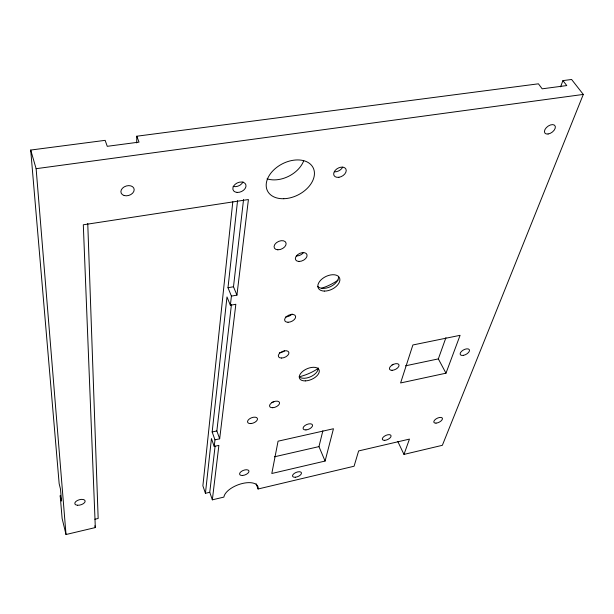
<?xml version="1.0" encoding="UTF-8"?>
<svg xmlns="http://www.w3.org/2000/svg" width="614" height="614" viewBox="0 0 614 614"><rect width="100%" height="100%" fill="white"/><g stroke="black" fill="none" stroke-linecap="round" stroke-linejoin="round"><path stroke-width="0.92" d="M136.692 142.916L136.776 136.216L538.417 83.811L542.177 88.823L566.776 85.569L562.938 80.611L571.603 79.482L583.3 94.426L442.356 445.311L403.981 454.406L397.788 441.466M232.806 201.745L202.889 485.812L205.429 493.303L209.758 492.282L215.1 446.063M205.429 493.303L211.439 438.588L214.225 446.424L218.883 445.388L212.344 499.834L223.887 497.094A18.059 8.619 -20.7 0 1 242.492 483.464A18.059 8.619 -20.7 0 1 258.08 488.99L354.071 466.233L358.637 450.929L409.454 439.102L403.981 454.406M214.977 439.839L212.16 431.972L226.988 296.915L230.365 305.273L235.83 304.275L219.674 438.803L214.977 439.839L214.225 446.424M230.365 305.273L231.417 296.117L227.994 287.728L237.557 200.64M219.674 438.803L216.842 430.951L231.44 304.49M231.417 296.117L236.935 295.119L233.489 286.753L243.558 199.512M236.935 295.119L248.409 199.535L83.304 224.785L95.323 527.572L66.02 534.518L62.129 518.523L60.18 495.659L61.5 501.047L60.494 489.105L59.159 483.678L30.7 150.054L105.14 140.345L107.266 146.316L139.033 142.118L136.776 136.216M325.09 461.053L333.463 428.741L278.065 441.182L271.81 473.494L325.09 461.053L318.958 446.616L322.864 430.79M445.979 373.189L460.086 335.321L412.884 344.976L400.597 382.959L445.979 373.189L438.335 358.898L445.941 337.639M560.574 86.835L562.938 80.611M94.878 519.252L98.163 518.477L87.756 223.496M274.443 456.801L318.958 446.616M212.16 431.972L216.842 430.951M405.501 365.814L438.335 358.898M227.994 287.728L233.489 286.753M30.7 150.054L36.126 168.689L583.3 94.426M256.13 483.786L258.08 488.99M209.758 492.282L212.344 499.834M94.863 525.807L95.323 527.572M36.126 168.689L66.02 534.518M303.7 160.776A25.205 17.56 -27.3 0 1 267.067 178.82M318.382 368.3A33.409 18.635 -23.7 0 1 299.21 376.796M338.13 280.061A36.947 22.68 -26.1 0 1 321.421 288.273M338.529 276.323A11.766 7.069 -26 0 1 330.631 286.584A11.766 7.069 -26 0 1 317.707 286.423M318.083 367.878A10.63 5.795 -23.7 0 1 311.897 376.106A10.63 5.795 -23.7 0 1 300.2 377.556M243.006 181.874A6.877 4.805 -24.4 0 1 233.105 186.387M342.681 167.161A6.723 4.505 -29.5 0 1 334.438 171.828M274.45 401.418A5.288 2.84 -22.3 0 1 271.895 402.362M284.612 350.824A5.603 3.185 -23.2 0 1 279.385 352.735M292.134 313.961A5.833 3.454 -23.9 0 1 285.687 316.878M303.27 252.838A6.224 3.922 -25.5 0 1 296.401 255.961M393.259 364.294A5.196 2.725 -26.2 0 1 392.031 364.846M283.768 198.721A25.596 17.422 -27.1 0 0 313.7 169.042A25.596 17.422 -27.1 0 0 273.491 170.201A25.596 17.422 -27.1 0 0 283.768 198.721M124.158 195.521A6.808 4.889 -17.8 0 0 134.182 189.772A6.808 4.889 -17.8 0 0 124.251 186.848A6.808 4.889 -17.8 0 0 124.158 195.521M548.079 134.013A6.255 3.653 -36.4 0 0 555.286 126.361A6.255 3.653 -36.4 0 0 546.337 127.628A6.255 3.653 -36.4 0 0 548.079 134.013M324.299 291.082A11.789 7.061 -26 0 0 339.849 279.002A11.789 7.061 -26 0 0 322.434 278.626A11.789 7.061 -26 0 0 324.299 291.082M305.296 380.895A10.653 5.787 -23.7 0 0 319.242 370.472A10.653 5.787 -23.7 0 0 303.316 370.902A10.653 5.787 -23.7 0 0 305.296 380.895M277.827 249.806A6.393 4.098 -24.9 0 0 286.078 243.113A6.393 4.098 -24.9 0 0 276.369 242.753A6.393 4.098 -24.9 0 0 277.827 249.806M250.735 423.583A5.273 2.778 -21.5 0 0 257.45 418.548A5.273 2.778 -21.5 0 0 249.338 418.971A5.273 2.778 -21.5 0 0 250.735 423.583M237.142 192.42A6.907 4.797 -24.4 0 0 245.922 184.968A6.907 4.797 -24.4 0 0 235.2 184.261A6.907 4.797 -24.4 0 0 237.142 192.42M338.897 177.292A6.754 4.49 -29.5 0 0 345.843 168.934A6.754 4.49 -29.5 0 0 335.114 170.485A6.754 4.49 -29.5 0 0 338.897 177.292M242.645 475.466A4.943 2.425 -20.9 0 0 248.908 470.884A4.943 2.425 -20.9 0 0 241.279 471.483A4.943 2.425 -20.9 0 0 242.645 475.466M77.502 505.253A5.349 2.663 -16.1 0 0 85.162 501.131A5.349 2.663 -16.1 0 0 77.257 500.556A5.349 2.663 -16.1 0 0 77.502 505.253M436.009 423.13A4.72 2.21 -26.3 0 0 442.464 418.633A4.72 2.21 -26.3 0 0 435.894 419.017A4.72 2.21 -26.3 0 0 436.009 423.13M384.709 440.345A4.743 2.256 -24.9 0 0 391.087 435.856A4.743 2.256 -24.9 0 0 384.272 436.301A4.743 2.256 -24.9 0 0 384.709 440.345M295.28 477.239A4.758 2.264 -22.3 0 0 301.451 472.826A4.758 2.264 -22.3 0 0 294.283 473.409A4.758 2.264 -22.3 0 0 295.28 477.239M272.7 407.719A5.311 2.824 -22.3 0 0 279.531 402.6A5.311 2.824 -22.3 0 0 271.434 402.961A5.311 2.824 -22.3 0 0 272.7 407.719M281.611 358.046A5.626 3.177 -23.2 0 0 288.879 352.467A5.626 3.177 -23.2 0 0 280.345 352.636A5.626 3.177 -23.2 0 0 281.611 358.046M288.027 322.266A5.856 3.438 -23.9 0 0 295.61 316.356A5.856 3.438 -23.9 0 0 286.761 316.356A5.856 3.438 -23.9 0 0 288.027 322.266M298.934 261.449A6.247 3.907 -25.5 0 0 307.061 254.94A6.247 3.907 -25.5 0 0 297.675 254.649A6.247 3.907 -25.5 0 0 298.934 261.449M305.941 429.915A5.05 2.563 -23 0 0 312.534 425.095A5.05 2.563 -23 0 0 304.958 425.533A5.05 2.563 -23 0 0 305.941 429.915M392.039 370.319A5.219 2.709 -26.2 0 0 399.062 365.192A5.219 2.709 -26.2 0 0 391.617 365.399A5.219 2.709 -26.2 0 0 392.039 370.319M463.57 355.329A5.142 2.579 -28.1 0 0 469.357 349.734A5.142 2.579 -28.1 0 0 461.513 351.361A5.142 2.579 -28.1 0 0 463.57 355.329"/></g></svg>
